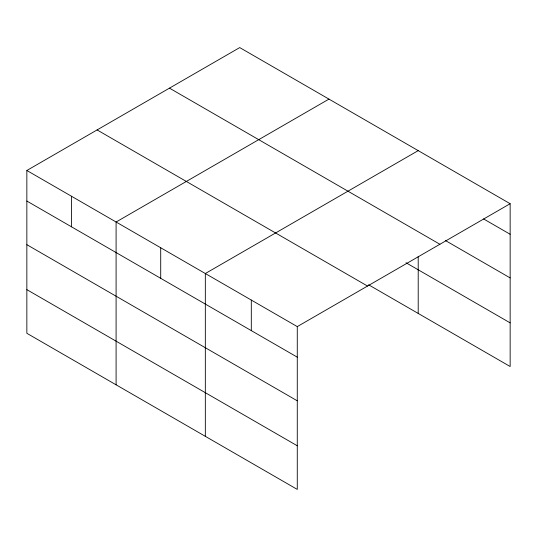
<?xml version="1.0" encoding="UTF-8"?>
<svg xmlns="http://www.w3.org/2000/svg" width="537" height="537" viewBox="0 0 537 537"><rect width="100%" height="100%" fill="white"/><g stroke="black" fill="none" stroke-linecap="round" stroke-linejoin="round"><path stroke-width="0.81" d="M297.276 400.81L297.276 326.61L26.85 170.484L26.85 333.289L297.276 489.415L297.276 400.81L26.85 244.684M26.85 170.484L239.724 47.585L510.15 203.711L510.15 366.516L368.55 284.764M328.966 99.103L116.093 222.009L116.093 384.814M418.209 150.629L205.329 273.528L205.329 436.333M297.276 326.61L510.15 203.711M483.575 218.921L510.15 234.266M445.502 240.583L510.15 277.904M169.477 88.142L439.904 244.268M405.972 262.727L510.15 322.871M97.096 129.927L367.523 286.053M26.85 201.039L297.276 357.165M26.85 289.644L297.276 445.777M418.209 256.464L418.209 313.433M251.303 300.069L251.303 330.624M160.711 247.765L160.711 278.32M71.468 196.247L71.468 226.802"/></g></svg>
